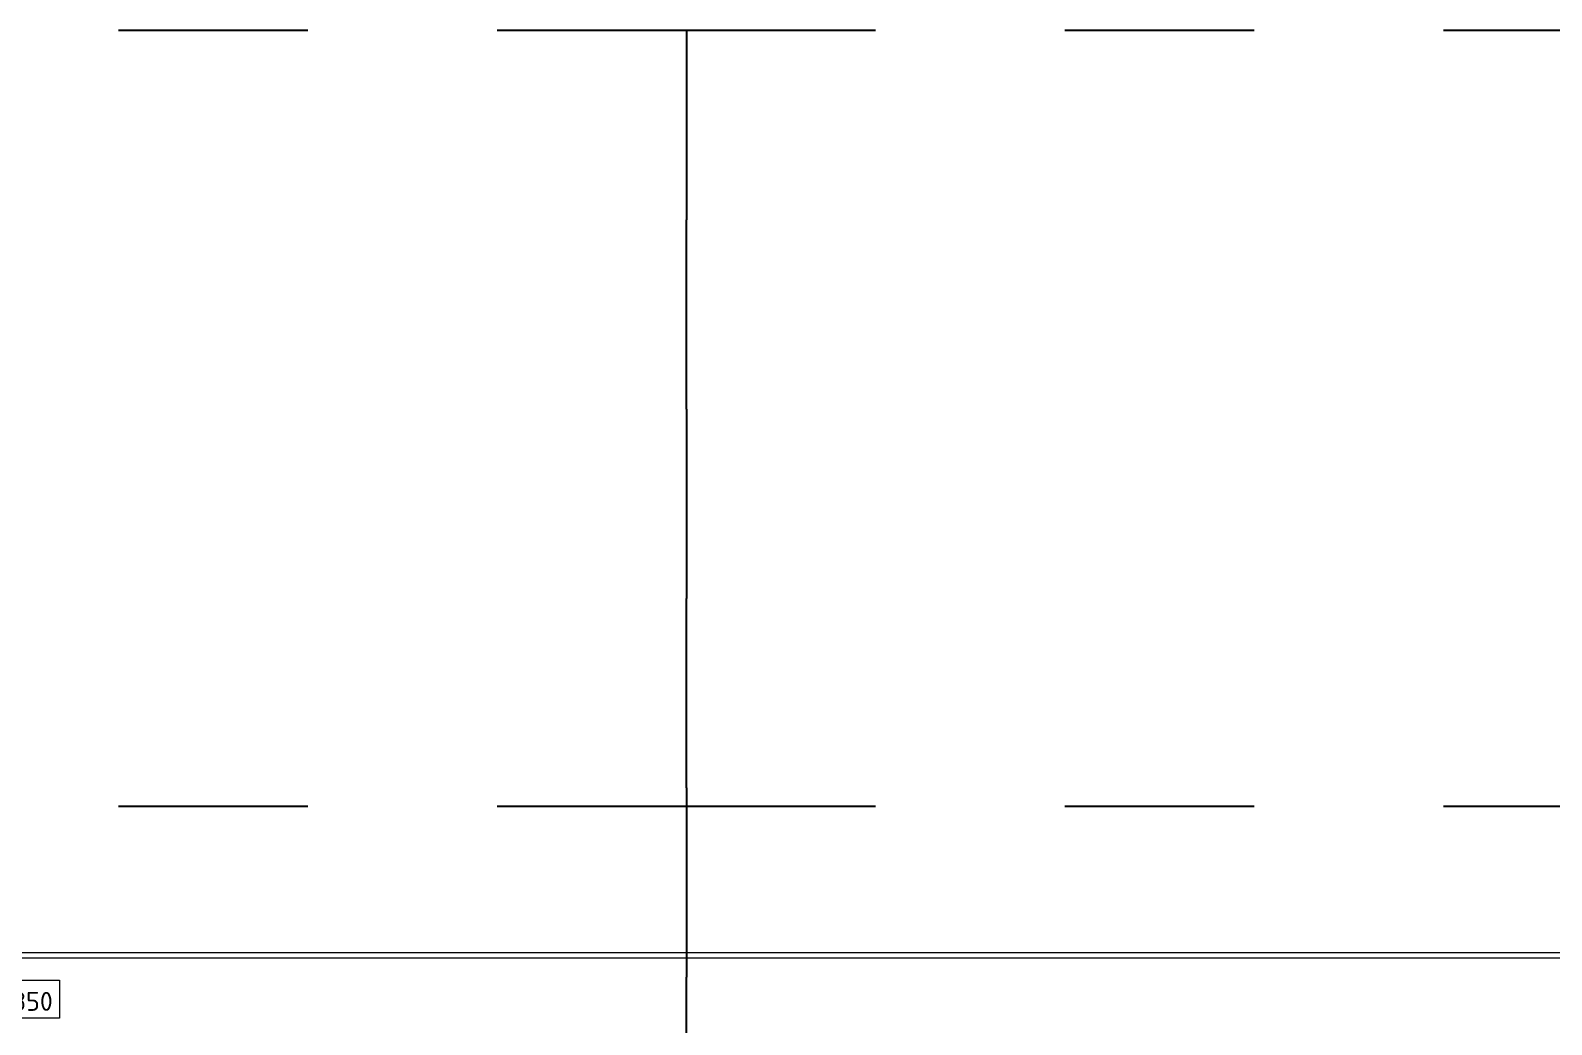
# Model space of a CAD drawing. Header units: millimetres. Extents: x 2377 to 264466, y -28213 to 61616.
# Drawn here: x 35409 to 50478, y 21273 to 31120 of the extents above; entities that cross this region are included whole.
import ezdxf

# ---------------------------------------------------------------- set-up
doc = ezdxf.new("R2010")
doc.units = ezdxf.units.MM
doc.linetypes.add('Čiarkovaná 3mm', pattern=[6, 3, -3])
doc.layers.get('0').update_dxf_attribs({"color": 8})
for name, color, linetype, lineweight in [('Balusters', 8, 'Continuous', 9), ('Rails', 8, 'Continuous', 9), ('Spot Elevations', 8, 'Continuous', 9)]:
    doc.layers.add(name, color=color, linetype=linetype, lineweight=lineweight)
doc.layers.add('NETLAC', color=240, linetype='Čiarkovaná 3mm', plot=False, transparency=0.1)
doc.styles.add('ISOCPEUR_2', font='isocpeur.ttf', dxfattribs={"height": 187.5})

# ---------------------------------------------------------------- blocks, each defined once
blk = doc.blocks.new('Railing - Railing-4719465-2NP _PRAC_')
at = {"layer": 'Rails'}
for p, q in [((44282, -532), (-9608, -532)), ((-9558, -582), (44282, -582))]:
    blk.add_line(p, q, dxfattribs=at)
blk = doc.blocks.new('Spot Elevations - Vyskova kota v podoryse-64578-2NP _PRAC_')
at = {"layer": 'Spot Elevations'}
for p, q in [((-5.5, 0), (-5.5, 5)), ((-5.5, 5), (5.5, 5)), ((5.5, 5), (5.5, 0)), ((5.5, 0), (-5.5, 0))]:
    blk.add_line(p, q, dxfattribs=at)
blk = doc.blocks.new('2NP podklad')
at = {"layer": 'Balusters', "color": 252}
blk.add_blockref('Railing - Railing-4719465-2NP _PRAC_', (14985, 22516), dxfattribs=at)
at = {"layer": 'Spot Elevations', "color": 252, "xscale": 74.99999999999996, "yscale": 74.99999999999996, "zscale": 74.99999999999996}
blk.add_blockref('Spot Elevations - Vyskova kota v podoryse-64578-2NP _PRAC_', (35285, 21338), dxfattribs=at)
at = {"layer": 'Spot Elevations', "color": 252, "insert": (34901, 21597), "char_height": 187.5, "width": 885.12, "attachment_point": 1, "line_spacing_factor": 1.149209, "style": 'ISOCPEUR_2'}
blk.add_mtext('+4,350', dxfattribs=at)
blk = doc.blocks.new('netlac')
at = {"layer": 'NETLAC', "ltscale": 500}
for p, q in [((83851, 26406), (73351, 26406)), ((73351, 26406), (73351, 5406)), ((83851, 5406), (83851, 26406)), ((83851, 20256), (73351, 20256)), ((73351, 5406), (83851, 5406))]:
    blk.add_line(p, q, dxfattribs=at)

msp = doc.modelspace()

# ---------------------------------------------------------------- block references
at = {"color": 0}
msp.add_blockref('2NP podklad', (0, 0), dxfattribs=at)

# ---------------------------------------------------------------- next in the draw order: block references
at = {"color": 0, "xscale": 1.25, "yscale": 1.25, "zscale": 1.25}
for p in [(-62907, -1888), (-49782, -1888)]:
    msp.add_blockref('netlac', p, dxfattribs=at)

doc.saveas('drawing.dxf')
